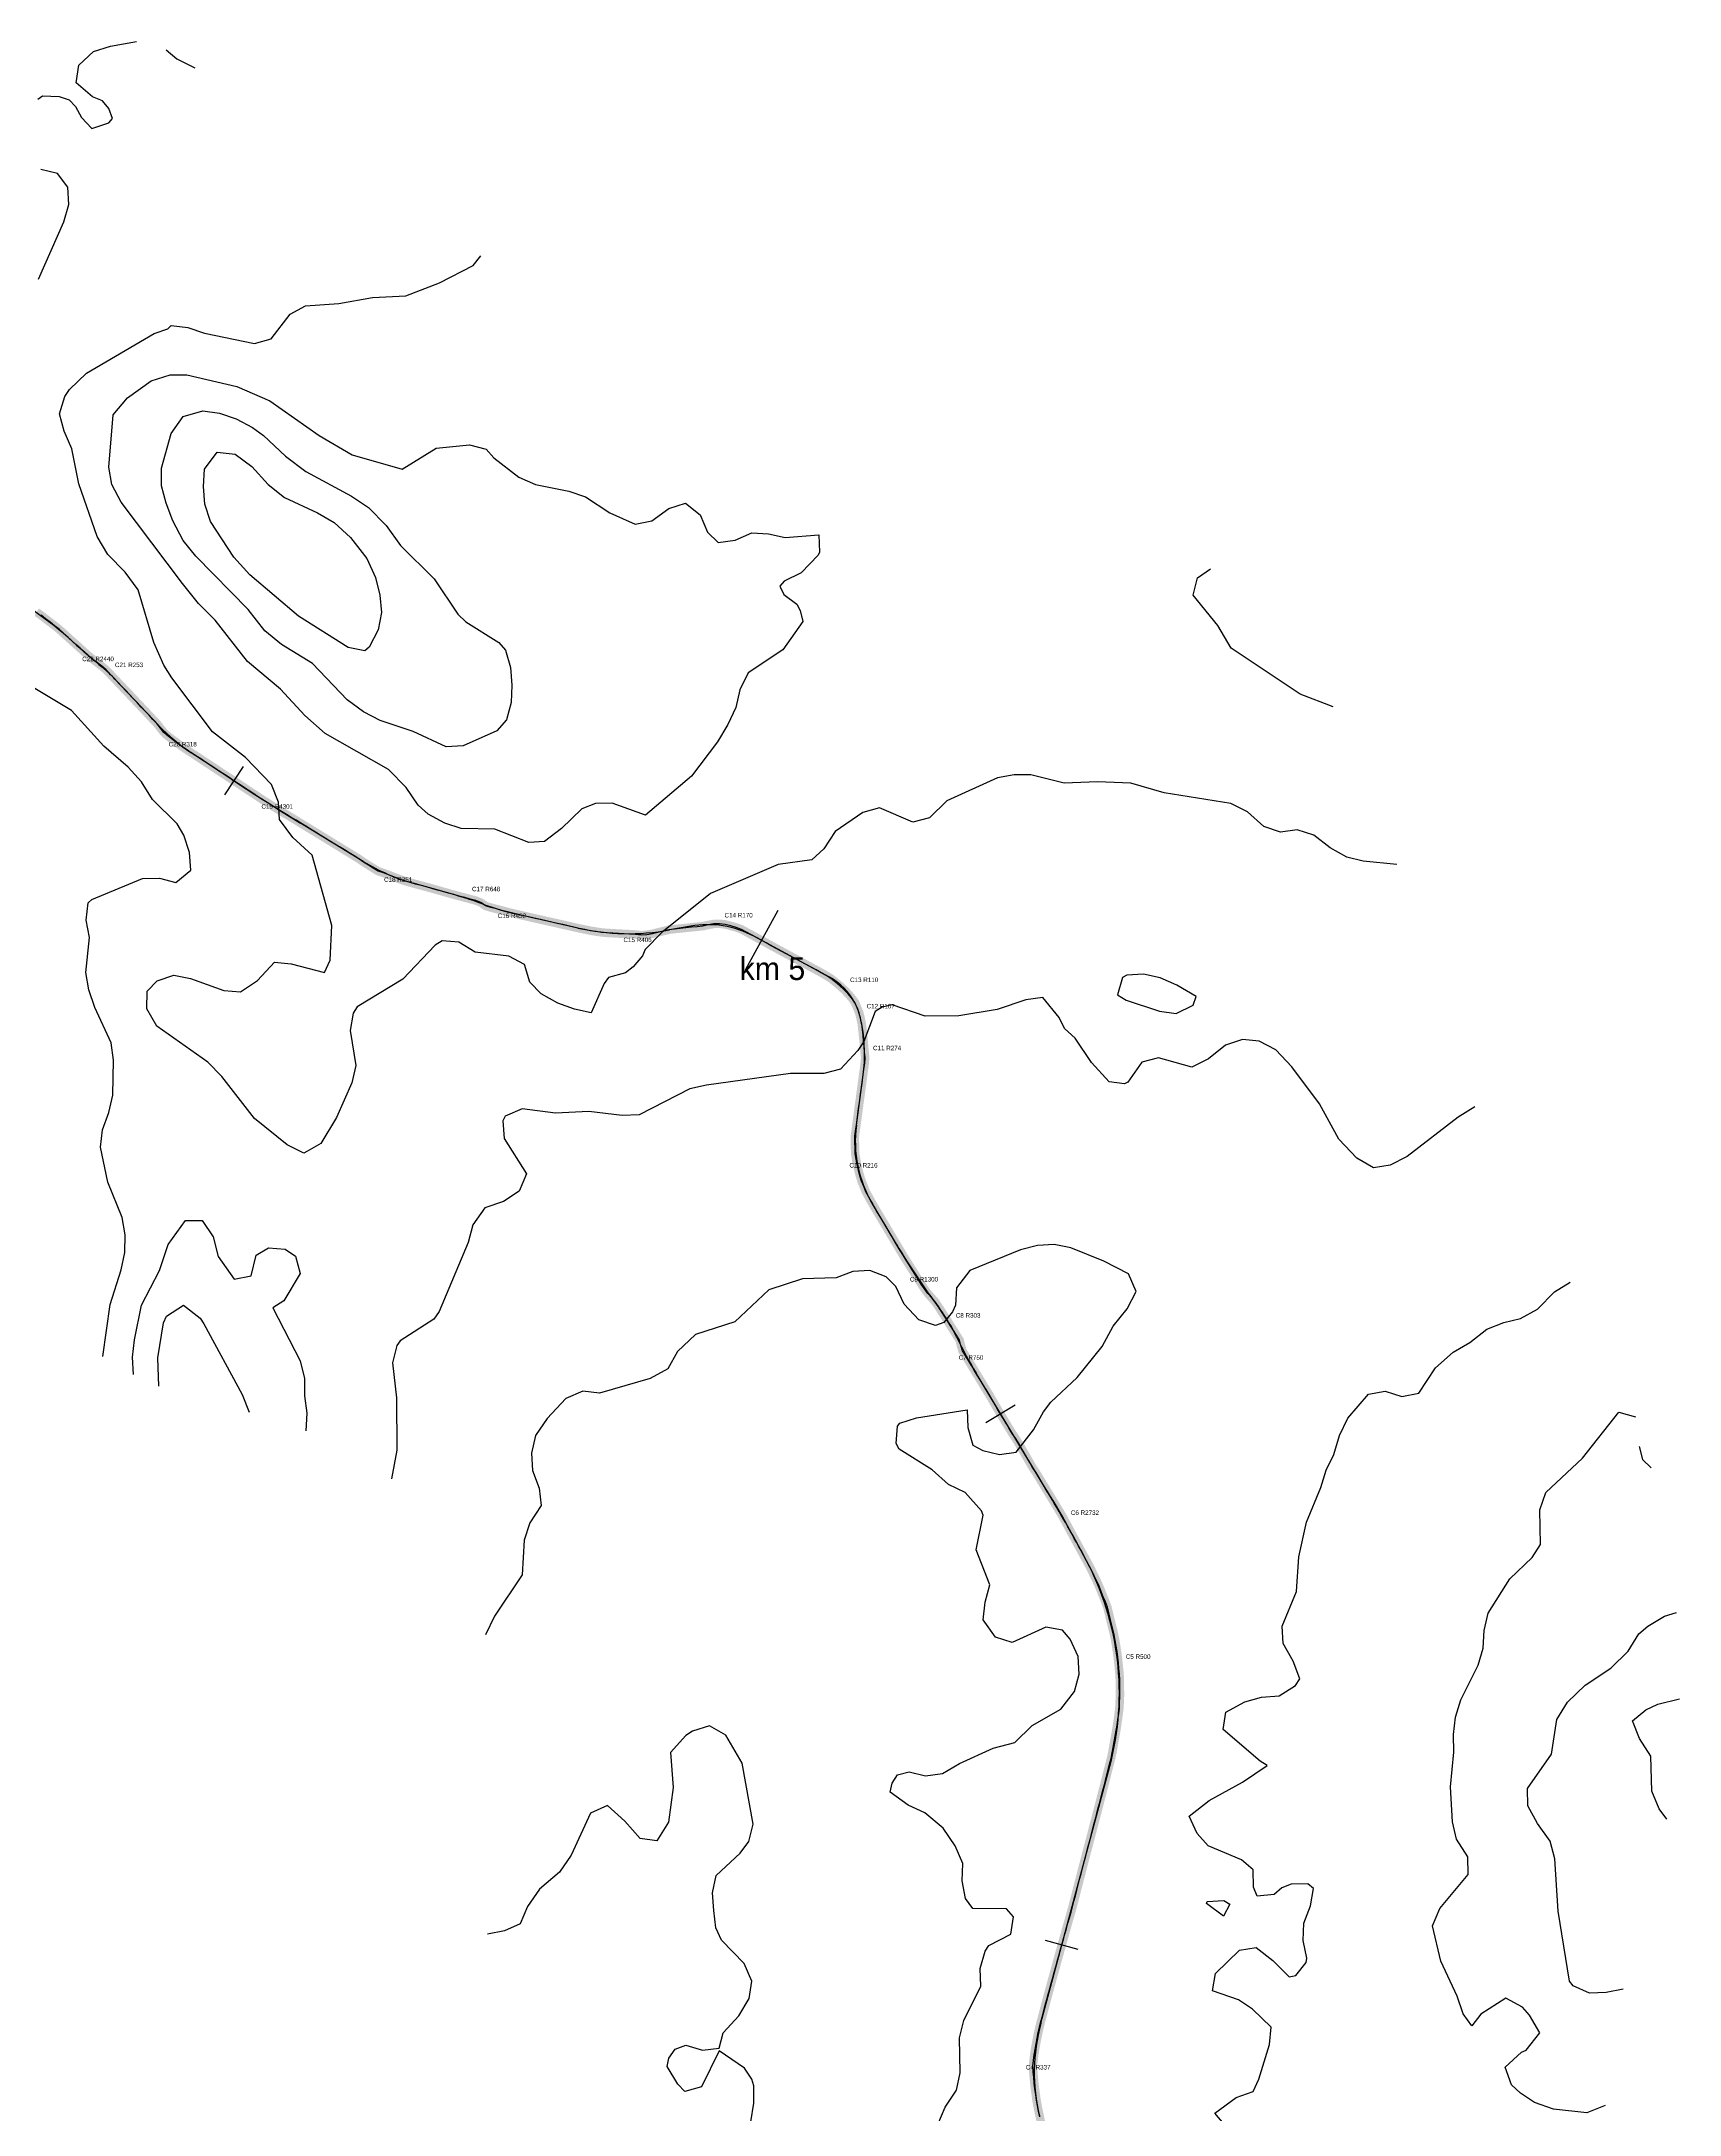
# Model space of a CAD drawing. Header units: metres. Extents: x 697254 to 930473, y 8023396 to 8227001.
# Drawn here: x 927151 to 930043, y 8027007 to 8030668 of the extents above; entities that cross this region are included whole.
import ezdxf

# ---------------------------------------------------------------- set-up
doc = ezdxf.new("R2010")
doc.units = ezdxf.units.M
for name, color, linetype in [('ALIGNMENT_FITTED', 4, 'Continuous'), ('CENTRELINE', 7, 'Continuous'), ('CHAINAGE', 7, 'Continuous'), ('CONTOUR_10M', 33, 'Continuous'), ('CONTOUR_INDEX_50M', 34, 'Continuous'), ('CURVE_LABELS', 4, 'Continuous'), ('GRADE_0-4', 3, 'Continuous')]:
    doc.layers.add(name, color=color, linetype=linetype)

msp = doc.modelspace()

# ---------------------------------------------------------------- linework, layer by layer
at = {"layer": 'ALIGNMENT_FITTED'}
for p, q in [((927260, 8029561.8), (927259.4, 8029562.2)), ((927358.6, 8029459.7), (927280.9, 8029542)), ((927487.4, 8029364.7), (927414.9, 8029412.5)), ((927719.1, 8029219.9), (927608.6, 8029287.6)), ((927880.8, 8029160.8), (927807.6, 8029181.3)), ((928098.4, 8029102.2), (927990.7, 8029126.6)), ((928297.5, 8029105.5), (928260.1, 8029098.8)), ((928542.6, 8029015.4), (928409.1, 8029087.7)), ((928600.1, 8028928.9), (928598.1, 8028939.4)), ((928590, 8028754.2), (928602, 8028843.1)), ((928660.9, 8028543.6), (928618.4, 8028615)), ((928767.6, 8028378.5), (928766.7, 8028380.5)), ((928924.1, 8028112.1), (928801.4, 8028315.9)), ((928993.9, 8027989.3), (928986, 8028003.8)), ((928915.6, 8027167.9), (929037.2, 8027621.6))]:
    msp.add_line(p, q, dxfattribs=at)
for centre, radius, start, end in [((926745.7, 8029091.7), 692.2, 48.2319, 77.3745), ((928831.8, 8031427.5), 2439.6, -131.7681, -130.1298), ((927097, 8029368.5), 252.8, 43.3569, 49.8702), ((927590.1, 8029678.2), 318.3, -136.6431, -123.3917), ((929854.4, 8032955.6), 4300.9, -123.3917, -121.4788), ((927902.6, 8029519.5), 351.2, -121.4788, -105.6772), ((927705.7, 8028537), 647.8, 69.5294, 74.3228), ((928090.3, 8029567.2), 451.8, -110.4706, -102.7322), ((928187.8, 8029498), 405.7, -102.7322, -79.7288), ((928327.9, 8028937.8), 170.4, 61.566, 100.2712), ((928490.2, 8028918.6), 110, 28.106, 61.566), ((928493.2, 8028920.2), 106.6, 10.335, 28.106), ((928330.7, 8028879.7), 273.8, -7.6938, 10.335), ((928803.9, 8028725.3), 215.8, 172.3062, -149.2507), ((929778.2, 8029208.4), 1300.2, -149.2507, -143.2636), ((928493.7, 8028249.6), 302.8, 25.6195, 36.7364), ((929444.3, 8028703), 750.4, -154.3805, -148.9477), ((926583.3, 8026702.6), 2732.4, 28.4375, 31.0523), ((928554.1, 8027751.1), 500.2, -14.9979, 28.4375), ((929241.4, 8027080.6), 337.3, 165.0021, -166.7878)]:
    msp.add_arc(centre, radius, start, end, dxfattribs=at)
at = {"layer": 'CENTRELINE'}
msp.add_polyline3d([(928913.8, 8027002.7, 1493.5), (928911.7, 8027012.5, 1492.6), (928909.8, 8027022.4, 1492.4), (928908, 8027032.2, 1492.6), (928906.7, 8027042.1, 1492.8), (928905.3, 8027052.1, 1493), (928904.1, 8027062, 1493.3), (928903.2, 8027072, 1493.6), (928902.4, 8027082, 1493.4), (928901.6, 8027091.9, 1492.5), (928902.8, 8027101.9, 1491.8), (928904, 8027111.8, 1491.3), (928905.5, 8027121.7, 1491.5), (928907.3, 8027131.6, 1491.6), (928909.1, 8027141.5, 1491.6), (928911.2, 8027151.3, 1491.2), (928913.3, 8027161, 1490.8), (928915.8, 8027170.8, 1490.6), (928918.4, 8027180.4, 1491), (928920.9, 8027190.1, 1491.4), (928923.5, 8027199.8, 1491.7), (928926.1, 8027209.5, 1491.7), (928928.7, 8027219.2, 1491.8), (928931.3, 8027228.8, 1492), (928934, 8027238.5, 1491.9), (928936.6, 8027248.1, 1491.8), (928939.3, 8027257.8, 1491.5), (928942, 8027267.5, 1491.4), (928944.6, 8027277.1, 1491.4), (928947.3, 8027286.8, 1491.4), (928950, 8027296.4, 1491.4), (928952.7, 8027306.1, 1491.6), (928955.4, 8027315.7, 1491.7), (928958.1, 8027325.4, 1491.8), (928960.8, 8027335, 1491.7), (928963.5, 8027344.6, 1491.8), (928966.3, 8027354.3, 1491.9), (928969, 8027363.9, 1491.7), (928971.7, 8027373.6, 1491.4), (928974.2, 8027383.3, 1491.1), (928976.7, 8027393, 1491.6), (928979.2, 8027402.7, 1492.2), (928981.7, 8027412.4, 1492.6), (928984.2, 8027422.1, 1492.4), (928986.7, 8027431.8, 1492.1), (928989.2, 8027441.5, 1491.7), (928991.7, 8027451.2, 1491.7), (928994.3, 8027460.9, 1492.1), (928996.8, 8027470.6, 1492.3), (928999.4, 8027480.3, 1492.6), (929001.9, 8027489.9, 1492.9), (929004.5, 8027499.6, 1493.4), (929007, 8027509.3, 1493.7), (929009.5, 8027519, 1493.6), (929012.1, 8027528.7, 1493.6), (929014.6, 8027538.4, 1493.9), (929017.1, 8027548.1, 1494.9), (929019.7, 8027557.8, 1495.7), (929022.2, 8027567.5, 1496.4), (929024.7, 8027577.2, 1495.5), (929027.2, 8027586.9, 1494.4), (929029.7, 8027596.6, 1493.1), (929032.1, 8027606.3, 1492.9), (929034.6, 8027616, 1493.1), (929037.1, 8027625.7, 1493.2), (929039.6, 8027635.4, 1493.3), (929041.7, 8027645.2, 1493.3), (929043.5, 8027655.1, 1493.4), (929045.2, 8027664.9, 1493.6), (929047, 8027674.8, 1494.1), (929048.8, 8027684.7, 1494.8), (929050.3, 8027694.6, 1495.4), (929051.7, 8027704.5, 1495.4), (929053.1, 8027714.4, 1495.4), (929054.3, 8027724.3, 1495.2), (929054.8, 8027734.3, 1494.6), (929055.3, 8027744.4, 1494), (929055.3, 8027754.4, 1493.4), (929055.2, 8027764.4, 1493), (929055.1, 8027774.4, 1492.6), (929054.6, 8027784.4, 1492.3), (929053.6, 8027794.4, 1492.2), (929052.6, 8027804.3, 1492), (929051.5, 8027814.3, 1491.9), (929050.2, 8027824.2, 1492), (929048.6, 8027834.1, 1492.1), (929047, 8027844, 1492.3), (929045, 8027853.8, 1492.2), (929042.7, 8027863.6, 1492.1), (929040.3, 8027873.3, 1492), (929037.9, 8027883, 1492.1), (929035.5, 8027892.8, 1492.1), (929033.2, 8027902.5, 1492.1), (929029.7, 8027911.9, 1491.8), (929026, 8027921.2, 1491.4), (929022.3, 8027930.5, 1491), (929018.4, 8027939.7, 1490.7), (929014.4, 8027948.9, 1490.7), (929010, 8027957.9, 1491), (929005.6, 8027966.9, 1491.1), (929001.1, 8027975.9, 1491.2), (928996.4, 8027984.7, 1491.3), (928991.6, 8027993.5, 1491.4), (928986.8, 8028002.3, 1491.4), (928982, 8028011.1, 1491.5), (928977.3, 8028019.9, 1491.8), (928972.5, 8028028.7, 1492.2), (928967.7, 8028037.5, 1492.3), (928963, 8028046.3, 1491.9), (928958.2, 8028055.2, 1491.3), (928953.4, 8028064, 1490.7), (928948.3, 8028072.6, 1490.6), (928943.1, 8028081.1, 1490.3), (928937.9, 8028089.7, 1489.9), (928932.7, 8028098.3, 1490), (928927.5, 8028106.8, 1490.8), (928922.3, 8028115.4, 1491.6), (928917.1, 8028123.9, 1492.2), (928911.9, 8028132.5, 1492.2), (928906.7, 8028141.1, 1491.7), (928901.1, 8028149.4, 1490.8), (928896.1, 8028158.1, 1490.5), (928891.1, 8028166.8, 1490.2), (928886.1, 8028175.4, 1489.8), (928881, 8028184.1, 1489.3), (928876, 8028192.8, 1488.9), (928870.8, 8028201.3, 1488.7), (928865.2, 8028209.6, 1488.5), (928860, 8028218.2, 1488.2), (928854.8, 8028226.7, 1488.3), (928849.6, 8028235.3, 1488.5), (928844.4, 8028243.9, 1488.8), (928839.3, 8028252.5, 1489.4), (928834.2, 8028261.1, 1489.9), (928829.3, 8028269.9, 1490.4), (928824.2, 8028278.5, 1490.8), (928819, 8028287, 1490.4), (928813.8, 8028295.6, 1489.6), (928808.6, 8028304.2, 1489), (928803.4, 8028312.7, 1488.7), (928798.2, 8028321.3, 1489), (928793, 8028329.8, 1489.4), (928787.8, 8028338.4, 1489.7), (928782.6, 8028347, 1489.4), (928777.3, 8028355.5, 1489), (928774.6, 8028364.9, 1488.9), (928772.3, 8028374.4, 1488.9), (928766.9, 8028382.9, 1489.2), (928761.6, 8028391.3, 1489.6), (928756.2, 8028399.8, 1490.2), (928750.9, 8028408.3, 1490.8), (928745.5, 8028416.8, 1491), (928740.2, 8028425.2, 1491.1), (928734.8, 8028433.7, 1491), (928729.1, 8028442, 1491), (928722.5, 8028449.5, 1491), (928715.9, 8028457, 1491), (928710, 8028465, 1490.9), (928704.6, 8028473.5, 1490.8), (928699.2, 8028481.9, 1490.4), (928693.8, 8028490.4, 1490.2), (928688.4, 8028498.8, 1490.1), (928683, 8028507.3, 1490.5), (928677.6, 8028515.7, 1490.8), (928672.4, 8028524.3, 1490.9), (928667.3, 8028532.9, 1491), (928662.2, 8028541.5, 1491.3), (928657, 8028550.1, 1491.5), (928651.9, 8028558.7, 1491.7), (928646.8, 8028567.3, 1491.6), (928641.7, 8028575.9, 1491.7), (928636.6, 8028584.5, 1492), (928631.4, 8028593.1, 1492.4), (928626.3, 8028601.7, 1493), (928621.2, 8028610.4, 1493.7), (928616.2, 8028619, 1494.4), (928611.4, 8028627.8, 1494.5), (928606.6, 8028636.6, 1494.1), (928602.9, 8028645.9, 1493.6), (928599.2, 8028655.2, 1493.2), (928596.2, 8028664.8, 1493.4), (928593.6, 8028674.5, 1493.5), (928591.1, 8028684.2, 1493.5), (928589.5, 8028694.1, 1493.9), (928587.9, 8028703.9, 1494.4), (928587.6, 8028714, 1495), (928587.4, 8028724, 1495.1), (928587.3, 8028734, 1495), (928588.6, 8028743.9, 1494.8), (928590, 8028753.8, 1495.1), (928591.3, 8028763.8, 1495.7), (928592.7, 8028773.7, 1496.2), (928594, 8028783.6, 1496.9), (928595.3, 8028793.6, 1497.7), (928596.7, 8028803.5, 1498.4), (928598, 8028813.4, 1498.8), (928599.4, 8028823.3, 1498.8), (928600.7, 8028833.3, 1498.7), (928602, 8028843.2, 1498.7), (928603.4, 8028853.1, 1498.6), (928604.7, 8028863.1, 1498.5), (928605.5, 8028873, 1498.6), (928604.6, 8028883, 1499.1), (928603.6, 8028892.9, 1499.7), (928602.7, 8028902.9, 1500.3), (928601.7, 8028912.9, 1500.5), (928600.7, 8028922.9, 1500.8), (928599.6, 8028932.8, 1501.2), (928597.5, 8028942.6, 1501.4), (928595.1, 8028952.3, 1501.5), (928591.3, 8028961.6, 1501.5), (928587.5, 8028970.8, 1501.1), (928581.6, 8028978.9, 1500.7), (928575, 8028986.5, 1500.4), (928568, 8028993.6, 1500), (928560.6, 8029000.4, 1500.7), (928552.9, 8029006.8, 1501.8), (928545.1, 8029013.1, 1502.7), (928536.6, 8029018.4, 1503.4), (928527.9, 8029023.4, 1503.9), (928519.1, 8029028.2, 1504.5), (928510.3, 8029032.9, 1505.2), (928501.5, 8029037.7, 1505.7), (928492.7, 8029042.5, 1505.9), (928483.9, 8029047.2, 1505.8), (928475.1, 8029052, 1505.6), (928466.2, 8029056.7, 1505.8), (928457.4, 8029061.5, 1506.2), (928448.6, 8029066.3, 1506.4), (928439.8, 8029071.1, 1506.2), (928431, 8029075.9, 1506.1), (928422.2, 8029080.7, 1506.2), (928413.5, 8029085.5, 1506.6), (928404.7, 8029090.3, 1507.2), (928395.9, 8029095.1, 1507.6), (928387.1, 8029099.9, 1508), (928377.7, 8029103.4, 1508.5), (928368.1, 8029106.1, 1509.1), (928358.4, 8029108.6, 1509.5), (928348.4, 8029109.8, 1509.6), (928338.4, 8029109.5, 1509.7), (928328.6, 8029107.7, 1509.6), (928318.9, 8029105.5, 1509.2), (928308.9, 8029104.5, 1508.7), (928298.9, 8029103.5, 1508.5), (928289, 8029102.5, 1508.8), (928279, 8029101.4, 1509), (928269, 8029100.4, 1509.2), (928259.1, 8029099.3, 1509.4), (928249.3, 8029096.9, 1509.7), (928239.6, 8029094.5, 1509.9), (928229.9, 8029092.1, 1510.1), (928220.1, 8029090.3, 1510.3), (928210.1, 8029089.5, 1510.5), (928200.2, 8029090.8, 1510.8), (928190.2, 8029091.5, 1511), (928180.2, 8029092, 1511.3), (928170.2, 8029092.5, 1511.7), (928160.2, 8029093.1, 1512.1), (928150.2, 8029093.6, 1512.4), (928140.2, 8029094.5, 1512.6), (928130.3, 8029096, 1512.8), (928120.4, 8029097.6, 1512.8), (928110.6, 8029099.6, 1512.7), (928100.8, 8029101.7, 1512.7), (928091, 8029103.9, 1512.9), (928081.3, 8029106.1, 1513.3), (928071.5, 8029108.3, 1513.5), (928061.7, 8029110.5, 1513.5), (928052, 8029112.7, 1513.4), (928042.2, 8029114.9, 1513.5), (928032.4, 8029117.1, 1513.6), (928022.6, 8029119.3, 1513.7), (928012.9, 8029121.6, 1513.7), (928003.1, 8029123.8, 1513.9), (927993.3, 8029126, 1514.2), (927983.6, 8029128.3, 1514.3), (927973.9, 8029130.8, 1514.4), (927964.2, 8029133.3, 1514.5), (927954.5, 8029135.9, 1514.5), (927944.8, 8029138.4, 1514.2), (927935.3, 8029141.2, 1513.5), (927927.2, 8029147.1, 1513.2), (927917.9, 8029150.8, 1513.1), (927908.2, 8029153.4, 1512.7), (927898.6, 8029156, 1512.2), (927888.9, 8029158.6, 1511.7), (927879.2, 8029161.2, 1511.8), (927869.6, 8029163.9, 1512), (927859.9, 8029166.6, 1512.3), (927850.3, 8029169.4, 1513.7), (927840.6, 8029172.1, 1515.1), (927831, 8029174.8, 1516.3), (927821.3, 8029177.4, 1515.3), (927811.6, 8029180, 1514), (927802, 8029182.6, 1512.7), (927792.4, 8029185.4, 1512.8), (927782.9, 8029188.8, 1513.1), (927773.6, 8029192.4, 1513.4), (927764.2, 8029196, 1513.3), (927754.9, 8029199.5, 1513.3), (927745.4, 8029202.7, 1513.2), (927736.9, 8029208, 1512.7), (927728.4, 8029213.3, 1512.2), (927720, 8029218.7, 1511.5), (927711.7, 8029224.4, 1511), (927703.2, 8029229.6, 1511.4), (927694.7, 8029234.9, 1512.2), (927686.1, 8029240.1, 1512.8), (927677.6, 8029245.4, 1512.4), (927669, 8029250.6, 1511.7), (927660.5, 8029255.9, 1510.8), (927652, 8029261.1, 1510.2), (927643.4, 8029266.4, 1510.6), (927634.9, 8029271.6, 1510.6), (927626.3, 8029276.8, 1510.3), (927617.8, 8029282, 1510.7), (927609.2, 8029287.2, 1511.3), (927600.7, 8029292.5, 1512.2), (927592.1, 8029297.7, 1512.2), (927583.6, 8029302.9, 1511.8), (927575, 8029308.1, 1511.2), (927566.5, 8029313.3, 1510.4), (927557.9, 8029318.5, 1509.1), (927549.4, 8029323.9, 1508.1), (927541, 8029329.3, 1507.7), (927532.7, 8029334.8, 1507.4), (927524.3, 8029340.3, 1507.3), (927515.9, 8029345.8, 1507.4), (927507.6, 8029351.4, 1507.4), (927499.2, 8029356.9, 1507.5), (927490.8, 8029362.4, 1507.3), (927482.5, 8029367.9, 1507), (927474.1, 8029373.4, 1506.9), (927465.7, 8029378.9, 1507.1), (927457.4, 8029384.4, 1507.6), (927449, 8029390, 1508), (927440.6, 8029395.5, 1507.3), (927432.3, 8029401, 1506.7), (927423.9, 8029406.5, 1506.2), (927415.6, 8029412, 1505.9), (927407.2, 8029417.6, 1505.6), (927398.8, 8029423.1, 1505.3), (927390.8, 8029429, 1505.3), (927382.7, 8029435, 1505.3), (927374.7, 8029441, 1505.1), (927367.3, 8029447.6, 1504.9), (927361.1, 8029455.5, 1504.9), (927354.9, 8029463.4, 1504.9), (927348.1, 8029470.7, 1504.8), (927341.3, 8029478, 1504.6), (927334.4, 8029485.3, 1504.4), (927327.5, 8029492.6, 1504.2), (927320.7, 8029499.9, 1504.1), (927313.8, 8029507.2, 1504), (927306.9, 8029514.5, 1503.9), (927300, 8029521.7, 1504.1), (927293.1, 8029529, 1504.1), (927286.2, 8029536.3, 1503.8), (927279.3, 8029543.5, 1503.4), (927272.4, 8029550.8, 1503.1), (927265.5, 8029558.1, 1503.1), (927257.9, 8029564.6, 1503), (927250, 8029570.7, 1502.9), (927242.1, 8029576.8, 1503), (927234.3, 8029583.1, 1503.1), (927226.8, 8029589.8, 1503), (927219.4, 8029596.6, 1502.8), (927212, 8029603.3, 1502.6), (927204.5, 8029610, 1502.5), (927197.1, 8029616.7, 1502.3), (927189.6, 8029623.4, 1502.1), (927182.2, 8029630.1, 1502.2), (927174.4, 8029636.3, 1502.1), (927166.4, 8029642.4, 1502), (927158.4, 8029648.5, 1502.1), (927150.5, 8029654.6, 1502.1)], dxfattribs=at)
at = {"layer": 'CHAINAGE'}
for p, q in [((927507.3, 8029387.4), (927474.3, 8029337.3)), ((928451.1, 8029133.3), (928393.4, 8029028.1)), ((928870.1, 8028259.4), (928818.8, 8028228.4)), ((928981.5, 8027297.9), (928923.8, 8027314.2))]:
    msp.add_line(p, q, dxfattribs=at)
at = {"layer": 'CONTOUR_10M'}
for points, elevation in [([(929544, 8029214.6), (929485, 8029220.1), (929455.7, 8029227.7), (929426.5, 8029243.7), (929397.5, 8029266.3), (929368.2, 8029275.7), (929338.6, 8029271.3), (929309.3, 8029281.3), (929280.3, 8029307.3), (929251.1, 8029322.3), (929133.5, 8029341.1), (929074.8, 8029358), (929015.8, 8029360.7), (928956.7, 8029358.1), (928898, 8029373), (928868.5, 8029373.1), (928838.9, 8029367.6), (928749.4, 8029327.2), (928719.3, 8029296.8), (928689.6, 8029289.2), (928631.1, 8029314.7), (928601.4, 8029306.5), (928552.8, 8029272.6), (928532.4, 8029242.2), (928511.1, 8029222.9), (928451.9, 8029214.6), (928332.7, 8029163.5), (928246.3, 8029094.3), (928217.2, 8029064.1), (928212.2, 8029052.9), (928196.1, 8029033.8), (928182.1, 8029023.4), (928152.4, 8029014.8), (928144.8, 8029004.1), (928121.5, 8028952.3), (928092.2, 8028958.7), (928062.9, 8028969.6), (928033.7, 8028985.8), (928013.5, 8029006.9), (928004.1, 8029037.9), (927976.1, 8029052.5), (927917.2, 8029059.9), (927888.1, 8029077.1), (927858.6, 8029079.9), (927846.4, 8029072.1), (927789.4, 8029011.7), (927708.5, 8028963), (927701.8, 8028952), (927696.5, 8028921.3), (927706, 8028859.5), (927699.2, 8028828.8), (927672.1, 8028767.8), (927644.3, 8028721.7), (927619.8, 8028707.3), (927614.4, 8028704.9), (927585.2, 8028719.2), (927527.2, 8028765.9), (927469.8, 8028840.1), (927444.7, 8028865.1), (927354.9, 8028928.7), (927337.5, 8028959.8), (927337.6, 8028990.7), (927355.4, 8029009.1), (927385.1, 8029019.1), (927414.5, 8029013.2), (927473.1, 8028992.1), (927502.5, 8028989.4), (927532.5, 8029009.7), (927562.7, 8029041.8), (927592.1, 8029039.2), (927650.8, 8029023.5), (927661, 8029045.3), (927663.6, 8029106.9), (927629.2, 8029230.8), (927595, 8029262.4), (927571.6, 8029293.7), (927569.5, 8029324.6), (927557.5, 8029355.6), (927511.4, 8029403.2), (927453.4, 8029449), (927381.1, 8029544.3), (927367.4, 8029566.5), (927349.4, 8029606.6), (927321.7, 8029699.6), (927298.9, 8029730.9), (927268.5, 8029762.3), (927249.4, 8029793.6), (927217.1, 8029886.7), (927204.8, 8029948.6), (927191.1, 8029979.7), (927182.9, 8030010.6), (927192.4, 8030041.3), (927200.7, 8030053.4), (927230.9, 8030082.3), (927350.4, 8030152.1), (927374.4, 8030160.6), (927380.3, 8030166.6), (927409.7, 8030163.2), (927439, 8030152.8), (927527.2, 8030134.7), (927556.9, 8030143.2), (927590.3, 8030186.7), (927617.1, 8030201.1), (927676.3, 8030205.6), (927735.5, 8030215.7), (927794.6, 8030218.8), (927854.1, 8030241.7), (927913.5, 8030272.2), (927926.7, 8030289.6)], 1510), ([(927345, 8030068.8), (927378.4, 8030079.5), (927407.9, 8030079.5), (927496, 8030058.5), (927554.5, 8030033.4), (927641.7, 8029972), (927700, 8029937.9), (927788, 8029912.6), (927847.9, 8029950.1), (927907, 8029955.5), (927936.4, 8029948.1), (927949.6, 8029932.5), (927994.3, 8029898.9), (928023.6, 8029885.9), (928082.4, 8029873.7), (928111.7, 8029863.8), (928154.8, 8029835.7), (928199.2, 8029815.4), (928228.8, 8029821.4), (928258.8, 8029843.4), (928288.5, 8029852.5), (928314.4, 8029832.3), (928327.2, 8029801.2), (928346.1, 8029783.2), (928375.7, 8029787.2), (928405.5, 8029800.2), (928434.9, 8029798.4), (928464.3, 8029792.3), (928523.5, 8029797), (928525.1, 8029766.1), (928522.7, 8029761.1), (928492.5, 8029729.7), (928462.6, 8029714.7), (928454.7, 8029706), (928462.1, 8029691.4), (928484.6, 8029674.5), (928491, 8029663.2), (928495.5, 8029643.5), (928460, 8029593.8), (928399.1, 8029553.1), (928384.3, 8029522.7), (928376.9, 8029492), (928363.1, 8029461.5), (928344.6, 8029431.1), (928298.7, 8029370.5), (928217.6, 8029301.8), (928159, 8029323), (928129.5, 8029322.5), (928105.1, 8029313), (928069.5, 8029278), (928039.5, 8029255.2), (928011.5, 8029253.4), (927951.4, 8029277), (927892.4, 8029278), (927863.1, 8029287.3), (927833.9, 8029303.1), (927816.3, 8029319.2), (927795, 8029350.5), (927764.1, 8029382), (927651.8, 8029446), (927615.9, 8029477.6), (927573, 8029524), (927515.1, 8029572.8), (927457.6, 8029645.9), (927428.7, 8029675.3), (927400, 8029710.8), (927291.7, 8029854.3), (927275.5, 8029885.4), (927270.3, 8029916.3), (927278, 8030008.6), (927303.3, 8030038.9), (927345, 8030068.8)], 1520), ([(927401.1, 8030006), (927436, 8030015.6), (927465.5, 8030011.6), (927494.8, 8030001.9), (927524, 8029986.4), (927543.1, 8029972.1), (927581.9, 8029935.9), (927618.2, 8029908.9), (927698.4, 8029864.8), (927728.7, 8029844.9), (927759.6, 8029813.4), (927785.1, 8029778.1), (927844.7, 8029719.1), (927886.3, 8029656.6), (927900.3, 8029642.8), (927958.5, 8029606.8), (927970.2, 8029593.2), (927979.2, 8029562.2), (927981.9, 8029531.3), (927980.5, 8029500.6), (927972, 8029469.9), (927955.2, 8029450.8), (927895.6, 8029424.2), (927866, 8029422.5), (927807.6, 8029449.2), (927749, 8029469.1), (927719.8, 8029483.9), (927690.7, 8029505.3), (927629.5, 8029569.7), (927574.8, 8029603.1), (927545.8, 8029627.3), (927516.2, 8029664.6), (927423.6, 8029759), (927401.6, 8029786.6), (927383.1, 8029821.5), (927371.1, 8029852.6), (927362.9, 8029883.5), (927363.3, 8029914.3), (927380.3, 8029975.6), (927401.1, 8030006)], 1530), ([(927461.5, 8029943), (927493.4, 8029939.5), (927522.5, 8029917.3), (927551.3, 8029885.5), (927580.3, 8029862.7), (927638.8, 8029835.7), (927667.9, 8029818.8), (927696.9, 8029792.2), (927725.6, 8029755.1), (927740.9, 8029721.4), (927748.9, 8029690.4), (927751.5, 8029659.5), (927745.5, 8029628.8), (927729.5, 8029598.4), (927722.1, 8029592.1), (927692.7, 8029597.6), (927605.3, 8029653.3), (927519, 8029726.1), (927490.8, 8029757.6), (927449.7, 8029820.1), (927439.8, 8029851.1), (927437, 8029882), (927439.1, 8029912.7), (927461.5, 8029943)], 1540), ([(929431.9, 8029492.8), (929373.3, 8029515.1), (929251.5, 8029596.4), (929228.4, 8029636.4), (929184.5, 8029690.2), (929192.5, 8029720.9), (929215, 8029736.6)], 1520), ([(927313.4, 8028313.4), (927312.1, 8028344.2), (927315.2, 8028375), (927327.6, 8028436.3), (927359.3, 8028497.3), (927374.8, 8028543.1), (927405.3, 8028585.7), (927434.8, 8028585.5), (927454.6, 8028556.8), (927462.9, 8028521.9), (927491.6, 8028482.2), (927521.2, 8028488), (927530.3, 8028524.4), (927551.8, 8028537.3), (927581.3, 8028535.2), (927599.9, 8028522.9), (927607.9, 8028491.9), (927579.3, 8028443.8), (927559.7, 8028431.3), (927608.2, 8028337.9), (927615.7, 8028306.9), (927615.6, 8028276.1), (927619.7, 8028245.2), (927618, 8028214.4)], 1510), ([(928733.6, 8026988.8), (928746.6, 8027019.3), (928766.6, 8027049.7), (928773, 8027080.4), (928771.8, 8027142), (928780, 8027172.7), (928809.6, 8027233.6), (928808.7, 8027264.5), (928817.6, 8027295.1), (928823.8, 8027305.4), (928862.7, 8027324.9), (928867.6, 8027355.6), (928854.8, 8027370), (928795.7, 8027370.5), (928782.6, 8027388.3), (928776.8, 8027419.2), (928777.7, 8027450), (928764.3, 8027481.1), (928743.2, 8027512.4), (928710.8, 8027539.3), (928681.6, 8027553.1), (928649.6, 8027576), (928652.9, 8027591.8), (928662.4, 8027606.5), (928682.9, 8027612.1), (928712.3, 8027605.1), (928741.9, 8027609.1), (928771.8, 8027626.6), (928831.4, 8027653.6), (928869.6, 8027663.7), (928900.1, 8027693.8), (928950.9, 8027722.3), (928974.9, 8027753.8), (928983.1, 8027784.5), (928981.5, 8027815.3), (928967.3, 8027846.4), (928953.9, 8027862.3), (928924.5, 8027867.4), (928864.9, 8027840.3), (928835.6, 8027850), (928813.8, 8027880.5), (928817.5, 8027911.3), (928825.5, 8027941.9), (928801.7, 8028004), (928814, 8028065.4), (928810.9, 8028073), (928782.1, 8028105.2), (928752.9, 8028119.6), (928723.9, 8028145.4), (928665.7, 8028181.9), (928660.1, 8028191.9), (928662.5, 8028222.7), (928666.7, 8028227.9), (928696.4, 8028237.2), (928785.3, 8028251.5), (928786.6, 8028220), (928795.6, 8028189), (928813.2, 8028179.2), (928842.6, 8028172.6), (928872.2, 8028176.4), (928902.5, 8028215.7), (928920.1, 8028247.9), (928933.1, 8028264.9), (928980, 8028308.3), (929023.8, 8028363.4), (929043.4, 8028399.3), (929067.8, 8028429.6), (929083.9, 8028460.1), (929070.4, 8028491.2), (929027, 8028513.8), (928968.5, 8028537.5), (928939.1, 8028543.1), (928909.6, 8028541.6), (928879.9, 8028533.7), (928790.5, 8028497.2), (928767, 8028466.9), (928765.2, 8028436.1), (928759.5, 8028424.5), (928744.4, 8028405.8), (928729.4, 8028400.1), (928700.1, 8028410.1), (928674.3, 8028438.1), (928659.9, 8028469.2), (928642.7, 8028486), (928613.5, 8028497.5), (928583.9, 8028495.8), (928554.2, 8028484.2), (928495.1, 8028482.4), (928435.6, 8028463), (928375.4, 8028406.8), (928305.8, 8028384.4), (928274.4, 8028354.3), (928257, 8028323.9), (928225.7, 8028306.9), (928136.6, 8028280.9), (928107.1, 8028284), (928077.3, 8028271.2), (928043.9, 8028236), (928023.5, 8028205.7), (928016.1, 8028175), (928018.3, 8028144.2), (928030, 8028113.1), (928033.2, 8028082.2), (928013.6, 8028051.6), (928003.7, 8028021.3), (928000.1, 8027959.7), (927951, 8027886.6), (927935, 8027853.9)], 1490), ([(927358.3, 8028293.2), (927356.4, 8028343.3), (927366.7, 8028404.7), (927372.1, 8028416.7), (927402.1, 8028435.9), (927431.1, 8028413.4), (927437.7, 8028403.1), (927505.4, 8028278.5), (927517.9, 8028247.4)], 1520), ([(929912.2, 8027022.3), (929879.9, 8027009.6), (929821, 8027015.8), (929787, 8027027.6), (929762.6, 8027044.1), (929746.7, 8027059.3), (929735.4, 8027090.4), (929764.2, 8027116.7), (929772.5, 8027120.4), (929796.8, 8027150.7), (929778.3, 8027181.9), (929765.9, 8027196.5), (929736.7, 8027212), (929692.3, 8027183.7), (929676.6, 8027163), (929661.5, 8027184.4), (929650.9, 8027215.4), (929621.8, 8027277.7), (929607.2, 8027339.6), (929619.9, 8027370.2), (929670.3, 8027430.7), (929669.7, 8027461.5), (929649.8, 8027492.7), (929642.2, 8027523.7), (929639, 8027585.4), (929644.9, 8027646.9), (929644.1, 8027677.7), (929647.9, 8027708.5), (929657.3, 8027739.1), (929687.6, 8027800), (929696.8, 8027830.6), (929698.5, 8027861.4), (929705.3, 8027892.1), (929743.5, 8027952.9), (929783.1, 8027990.7), (929798.1, 8028013.3), (929796.4, 8028074.9), (929807, 8028105.5), (929872.1, 8028165.7), (929936.2, 8028247), (929965.6, 8028239.2)], 1510), ([(929972.1, 8028186.3), (929977.9, 8028163.4), (929993.1, 8028148.8)], 1510), ([(929943.7, 8027228.2), (929914, 8027222), (929884.5, 8027220.7), (929855.3, 8027233.8), (929849.3, 8027242), (929829.2, 8027365.6), (929823.3, 8027458.2), (929815, 8027489.2), (929792.6, 8027520.5), (929775.4, 8027551.6), (929775.1, 8027582.5), (929817.5, 8027643.2), (929826.5, 8027704.6), (929845.7, 8027735), (929876.6, 8027765.1), (929921.8, 8027794.9), (929952.7, 8027825.1), (929971.7, 8027855.5), (929987.1, 8027869.2), (930017, 8027887), (930038.2, 8027893.6)], 1520), ([(930021.2, 8027528), (930007.1, 8027546.6), (929994.7, 8027577.7), (929992.5, 8027639.4), (929972.4, 8027670.6), (929960.3, 8027701.7), (929983.9, 8027721.6), (930004.8, 8027731.5), (930043.3, 8027740.6)], 1530), ([(928403.9, 8026993.9), (928409.2, 8027026.6), (928409.2, 8027057.4), (928405.6, 8027068.9), (928392.5, 8027088.6), (928347.6, 8027119.1), (928316.7, 8027055.8), (928287, 8027047), (928274.7, 8027060.3), (928255.9, 8027091.6), (928258.8, 8027106), (928270.3, 8027122.1), (928288.8, 8027128.9), (928318.1, 8027120.4), (928347.7, 8027123.6), (928354.5, 8027151), (928382.7, 8027181.2), (928400.8, 8027211.7), (928405.3, 8027242.4), (928391.9, 8027273.5), (928351.8, 8027314.7), (928341.8, 8027336.2), (928338.3, 8027367.1), (928336.2, 8027397.9), (928342.7, 8027428.6), (928384.7, 8027468.3), (928399.9, 8027489), (928407.6, 8027519.6), (928388.1, 8027627.4), (928359.6, 8027676.8), (928330.5, 8027693), (928300.8, 8027683.5), (928289.1, 8027676.2), (928262, 8027646), (928266.3, 8027584.3), (928258.3, 8027522.8), (928237.6, 8027489.8), (928208.1, 8027494.3), (928181.4, 8027524.5), (928150.4, 8027552.2), (928120.6, 8027538.7), (928086.3, 8027464.9), (928066.1, 8027434.5), (928030.3, 8027404.5), (928009.4, 8027374.2), (927996.1, 8027343.6), (927968.5, 8027331.2), (927938.9, 8027324.9)], 1480)]:
    msp.add_lwpolyline(points, dxfattribs=dict(at, elevation=elevation))
at = {"layer": 'CONTOUR_INDEX_50M', "elevation": 1500}
for points in [[(927144.9, 8030566), (927152.8, 8030571.9), (927182.3, 8030571.2), (927200, 8030564.8), (927211.5, 8030553.5), (927221.8, 8030533.6), (927240.1, 8030514.3), (927269.9, 8030524.4), (927276.6, 8030532.4), (927270.4, 8030549.9), (927259.2, 8030563.6), (927241.3, 8030570.1), (927212.4, 8030595.4), (927217, 8030626.1), (927243.1, 8030650.2), (927272.8, 8030660.1), (927319.1, 8030668.2)], [(927371.2, 8030653.6), (927390.4, 8030637.5), (927421.8, 8030621.7)], [(927145.9, 8030248.2), (927190.7, 8030349.4), (927199.4, 8030380), (927197.7, 8030410.8), (927179.4, 8030434.9), (927150, 8030441.8)], [(927259.8, 8028345.4), (927272.2, 8028437.5), (927291.7, 8028498.7), (927298.3, 8028529.4), (927299.1, 8028560.2), (927293.5, 8028591.1), (927268.1, 8028653.3), (927255.3, 8028715.2), (927258.8, 8028745.9), (927270.1, 8028776.5), (927277.1, 8028807.1), (927278.1, 8028868.7), (927274.4, 8028899.6), (927245.5, 8028961.8), (927234.9, 8028992.9), (927229.7, 8029023.8), (927236, 8029085.3), (927229.9, 8029116.2), (927233.6, 8029146.9), (927240.4, 8029152.7), (927329.7, 8029190), (927359.3, 8029190.2), (927388.6, 8029182.6), (927414.8, 8029204.7), (927412.6, 8029235.5), (927402.8, 8029266.5), (927390.8, 8029286.2), (927347.3, 8029329.3), (927327.7, 8029360.6), (927304.4, 8029386.4), (927261.6, 8029423.6), (927204, 8029486.5), (927130.5, 8029530.6)], [(929067.5, 8029019), (929059.6, 8029015.1), (929050.8, 8028984.5), (929066.5, 8028975), (929125.1, 8028955.7), (929154.6, 8028951.5), (929184.4, 8028965.9), (929189.9, 8028981.5), (929155.6, 8029001.5), (929126.4, 8029014.2), (929097, 8029020.7), (929067.5, 8029019)], [(929682.1, 8028786.2), (929652.4, 8028768.3), (929562.3, 8028699), (929532.5, 8028683.2), (929502.8, 8028678.6), (929473.7, 8028695.5), (929441.7, 8028729.6), (929407.8, 8028792), (929359.1, 8028857.1), (929330.3, 8028887), (929301.1, 8028902.4), (929271.6, 8028905.2), (929241.9, 8028895.4), (929211.8, 8028871), (929182, 8028856.3), (929123.3, 8028873.2), (929093.7, 8028865.4), (929069.1, 8028830.1), (929063.3, 8028826.9), (929036.4, 8028830.8), (929005.1, 8028864.8), (928976.5, 8028907.7), (928957.2, 8028924.9), (928947.8, 8028944.3), (928919, 8028979.4), (928889.4, 8028975.4), (928838.6, 8028958.3), (928770.8, 8028947.4), (928711.7, 8028946.7), (928653.1, 8028966.7), (928635.6, 8028962.7), (928623.3, 8028954.7), (928603.1, 8028901.8), (928592.3, 8028885.8), (928562.1, 8028853.1), (928532.4, 8028845.2), (928473.4, 8028845.3), (928325.4, 8028825), (928295.7, 8028818.5), (928206.2, 8028772.6), (928176.7, 8028771.4), (928117.8, 8028778.1), (928058.7, 8028775.3), (927999.8, 8028782.7), (927970, 8028769.9), (927966, 8028761.5), (927968.3, 8028730.6), (928007.5, 8028668.1), (927994.8, 8028637.6), (927966.8, 8028619.3), (927933.9, 8028608.1), (927912.9, 8028577.8), (927904.7, 8028547.1), (927853.4, 8028425), (927844.2, 8028411.6), (927784.4, 8028372.9), (927778.7, 8028365), (927771, 8028334.4), (927778.3, 8028272.6), (927778.9, 8028180.1), (927769, 8028129.3)], [(929249.2, 8026977.7), (929222.9, 8027009), (929260.7, 8027036.7), (929290.5, 8027047.2), (929300.7, 8027069), (929319.5, 8027130.2), (929322.2, 8027160.9), (929289.6, 8027192.5), (929264.5, 8027209), (929219, 8027224.8), (929223.8, 8027255.5), (929266.4, 8027296.8), (929296, 8027301.9), (929325, 8027278.9), (929353.9, 8027250), (929365.7, 8027252.4), (929383.9, 8027275), (929385.1, 8027282.8), (929379, 8027313.8), (929380.1, 8027344.5), (929391.5, 8027375.1), (929396.9, 8027405.8), (929386.9, 8027414), (929357.4, 8027413.2), (929341.4, 8027407), (929327.5, 8027395.1), (929297.9, 8027392.2), (929291.3, 8027408.1), (929290.7, 8027438.9), (929269.8, 8027456.5), (929211.3, 8027481.2), (929191.5, 8027502.7), (929177.6, 8027533.8), (929213, 8027561), (929271.6, 8027593.4), (929315.5, 8027623.2), (929303.1, 8027630.6), (929237.4, 8027686.5), (929242.5, 8027717.2), (929275.8, 8027735.6), (929305.5, 8027743.5), (929336.6, 8027746), (929365, 8027764.5), (929373.1, 8027776), (929361.3, 8027807.1), (929343.6, 8027838.3), (929341.9, 8027869.1), (929367.3, 8027930.2), (929371.3, 8027991.7), (929384.7, 8028053), (929410, 8028114.1), (929419.4, 8028144.7), (929432.9, 8028172.5), (929443, 8028205.8), (929457.6, 8028236.3), (929494.2, 8028279), (929523.8, 8028284.3), (929553.1, 8028275.1), (929582.8, 8028280.6), (929612.4, 8028325.4), (929643.4, 8028353.2), (929673.3, 8028370.3), (929703.3, 8028393.5), (929733.1, 8028405.7), (929762.7, 8028412.5), (929792.6, 8028429), (929822.8, 8028459.9), (929850.1, 8028477)], [(929208.1, 8027379.1), (929209.2, 8027382.8), (929238.7, 8027384.8), (929249.2, 8027378.2), (929238.1, 8027357), (929208.1, 8027379.1)]]:
    msp.add_lwpolyline(points, dxfattribs=at)
at = {"layer": 'GRADE_0-4', "const_width": 15}
msp.add_lwpolyline([(928916, 8026992.9), (928913.8, 8027002.7), (928911.7, 8027012.5), (928909.8, 8027022.4), (928908, 8027032.2), (928906.7, 8027042.1), (928905.3, 8027052.1), (928904.1, 8027062), (928903.2, 8027072), (928902.4, 8027082), (928901.6, 8027091.9), (928902.8, 8027101.9), (928904, 8027111.8), (928905.5, 8027121.7), (928907.3, 8027131.6), (928909.1, 8027141.5), (928911.2, 8027151.3), (928913.3, 8027161), (928915.8, 8027170.8), (928918.4, 8027180.4), (928920.9, 8027190.1), (928923.5, 8027199.8), (928926.1, 8027209.5), (928928.7, 8027219.2), (928931.3, 8027228.8), (928934, 8027238.5), (928936.6, 8027248.1), (928939.3, 8027257.8), (928942, 8027267.5), (928944.6, 8027277.1), (928947.3, 8027286.8), (928950, 8027296.4), (928952.7, 8027306.1), (928955.4, 8027315.7), (928958.1, 8027325.4), (928960.8, 8027335), (928963.5, 8027344.6), (928966.3, 8027354.3), (928969, 8027363.9), (928971.7, 8027373.6), (928974.2, 8027383.3), (928976.7, 8027393), (928979.2, 8027402.7), (928981.7, 8027412.4), (928984.2, 8027422.1), (928986.7, 8027431.8), (928989.2, 8027441.5), (928991.7, 8027451.2), (928994.3, 8027460.9), (928996.8, 8027470.6), (928999.4, 8027480.3), (929001.9, 8027489.9), (929004.5, 8027499.6), (929007, 8027509.3), (929009.5, 8027519), (929012.1, 8027528.7), (929014.6, 8027538.4), (929017.1, 8027548.1), (929019.7, 8027557.8), (929022.2, 8027567.5), (929024.7, 8027577.2), (929027.2, 8027586.9), (929029.7, 8027596.6), (929032.1, 8027606.3), (929034.6, 8027616), (929037.1, 8027625.7), (929039.6, 8027635.4), (929041.7, 8027645.2), (929043.5, 8027655.1), (929045.2, 8027664.9), (929047, 8027674.8), (929048.8, 8027684.7), (929050.3, 8027694.6), (929051.7, 8027704.5), (929053.1, 8027714.4), (929054.3, 8027724.3), (929054.8, 8027734.3), (929055.3, 8027744.4), (929055.3, 8027754.4), (929055.2, 8027764.4), (929055.1, 8027774.4), (929054.6, 8027784.4), (929053.6, 8027794.4), (929052.6, 8027804.3), (929051.5, 8027814.3), (929050.2, 8027824.2), (929048.6, 8027834.1), (929047, 8027844), (929045, 8027853.8), (929042.7, 8027863.6), (929040.3, 8027873.3), (929037.9, 8027883), (929035.5, 8027892.8), (929033.2, 8027902.5), (929029.7, 8027911.9), (929026, 8027921.2), (929022.3, 8027930.5), (929018.4, 8027939.7), (929014.4, 8027948.9), (929010, 8027957.9), (929005.6, 8027966.9), (929001.1, 8027975.9), (928996.4, 8027984.7), (928991.6, 8027993.5), (928986.8, 8028002.3), (928982, 8028011.1), (928977.3, 8028019.9), (928972.5, 8028028.7), (928967.7, 8028037.5), (928963, 8028046.3), (928958.2, 8028055.2), (928953.4, 8028064), (928948.3, 8028072.6), (928943.1, 8028081.1), (928937.9, 8028089.7), (928932.7, 8028098.3), (928927.5, 8028106.8), (928922.3, 8028115.4), (928917.1, 8028123.9), (928911.9, 8028132.5), (928906.7, 8028141.1), (928901.1, 8028149.4), (928896.1, 8028158.1), (928891.1, 8028166.8), (928886.1, 8028175.4), (928881, 8028184.1), (928876, 8028192.8), (928870.8, 8028201.3), (928865.2, 8028209.6), (928860, 8028218.2), (928854.8, 8028226.7), (928849.6, 8028235.3), (928844.4, 8028243.9), (928839.3, 8028252.5), (928834.2, 8028261.1), (928829.3, 8028269.9), (928824.2, 8028278.5), (928819, 8028287), (928813.8, 8028295.6), (928808.6, 8028304.2), (928803.4, 8028312.7), (928798.2, 8028321.3), (928793, 8028329.8), (928787.8, 8028338.4), (928782.6, 8028347), (928777.3, 8028355.5), (928774.6, 8028364.9), (928772.3, 8028374.4), (928766.9, 8028382.9), (928761.6, 8028391.3), (928756.2, 8028399.8), (928750.9, 8028408.3), (928745.5, 8028416.8), (928740.2, 8028425.2), (928734.8, 8028433.7), (928729.1, 8028442), (928722.5, 8028449.5), (928715.9, 8028457), (928710, 8028465), (928704.6, 8028473.5), (928699.2, 8028481.9), (928693.8, 8028490.4), (928688.4, 8028498.8), (928683, 8028507.3), (928677.6, 8028515.7), (928672.4, 8028524.3), (928667.3, 8028532.9), (928662.2, 8028541.5), (928657, 8028550.1), (928651.9, 8028558.7), (928646.8, 8028567.3), (928641.7, 8028575.9), (928636.6, 8028584.5), (928631.4, 8028593.1), (928626.3, 8028601.7), (928621.2, 8028610.4), (928616.2, 8028619), (928611.4, 8028627.8), (928606.6, 8028636.6), (928602.9, 8028645.9), (928599.2, 8028655.2), (928596.2, 8028664.8), (928593.6, 8028674.5), (928591.1, 8028684.2), (928589.5, 8028694.1), (928587.9, 8028703.9), (928587.6, 8028714), (928587.4, 8028724), (928587.3, 8028734), (928588.6, 8028743.9), (928590, 8028753.8), (928591.3, 8028763.8), (928592.7, 8028773.7), (928594, 8028783.6), (928595.3, 8028793.6), (928596.7, 8028803.5), (928598, 8028813.4), (928599.4, 8028823.3), (928600.7, 8028833.3), (928602, 8028843.2), (928603.4, 8028853.1), (928604.7, 8028863.1), (928605.5, 8028873), (928604.6, 8028883), (928603.6, 8028892.9), (928602.7, 8028902.9), (928601.7, 8028912.9), (928600.7, 8028922.9), (928599.6, 8028932.8), (928597.5, 8028942.6), (928595.1, 8028952.3), (928591.3, 8028961.6), (928587.5, 8028970.8), (928581.6, 8028978.9), (928575, 8028986.5), (928568, 8028993.6), (928560.6, 8029000.4), (928552.9, 8029006.8), (928545.1, 8029013.1), (928536.6, 8029018.4), (928527.9, 8029023.4), (928519.1, 8029028.2), (928510.3, 8029032.9), (928501.5, 8029037.7), (928492.7, 8029042.5), (928483.9, 8029047.2), (928475.1, 8029052), (928466.2, 8029056.7), (928457.4, 8029061.5), (928448.6, 8029066.3), (928439.8, 8029071.1), (928431, 8029075.9), (928422.2, 8029080.7), (928413.5, 8029085.5), (928404.7, 8029090.3), (928395.9, 8029095.1), (928387.1, 8029099.9), (928377.7, 8029103.4), (928368.1, 8029106.1), (928358.4, 8029108.6), (928348.4, 8029109.8), (928338.4, 8029109.5), (928328.6, 8029107.7), (928318.9, 8029105.5), (928308.9, 8029104.5), (928298.9, 8029103.5), (928289, 8029102.5), (928279, 8029101.4), (928269, 8029100.4), (928259.1, 8029099.3), (928249.3, 8029096.9), (928239.6, 8029094.5), (928229.9, 8029092.1), (928220.1, 8029090.3), (928210.1, 8029089.5), (928200.2, 8029090.8), (928190.2, 8029091.5), (928180.2, 8029092), (928170.2, 8029092.5), (928160.2, 8029093.1), (928150.2, 8029093.6), (928140.2, 8029094.5), (928130.3, 8029096), (928120.4, 8029097.6), (928110.6, 8029099.6), (928100.8, 8029101.7), (928091, 8029103.9), (928081.3, 8029106.1), (928071.5, 8029108.3), (928061.7, 8029110.5), (928052, 8029112.7), (928042.2, 8029114.9), (928032.4, 8029117.1), (928022.6, 8029119.3), (928012.9, 8029121.6), (928003.1, 8029123.8), (927993.3, 8029126), (927983.6, 8029128.3), (927973.9, 8029130.8), (927964.2, 8029133.3), (927954.5, 8029135.9), (927944.8, 8029138.4), (927935.3, 8029141.2), (927927.2, 8029147.1), (927917.9, 8029150.8), (927908.2, 8029153.4), (927898.6, 8029156), (927888.9, 8029158.6), (927879.2, 8029161.2), (927869.6, 8029163.9), (927859.9, 8029166.6), (927850.3, 8029169.4), (927840.6, 8029172.1), (927831, 8029174.8), (927821.3, 8029177.4), (927811.6, 8029180), (927802, 8029182.6), (927792.4, 8029185.4), (927782.9, 8029188.8), (927773.6, 8029192.4), (927764.2, 8029196), (927754.9, 8029199.5), (927745.4, 8029202.7), (927736.9, 8029208), (927728.4, 8029213.3), (927720, 8029218.7), (927711.7, 8029224.4), (927703.2, 8029229.6), (927694.7, 8029234.9), (927686.1, 8029240.1), (927677.6, 8029245.4), (927669, 8029250.6), (927660.5, 8029255.9), (927652, 8029261.1), (927643.4, 8029266.4), (927634.9, 8029271.6), (927626.3, 8029276.8), (927617.8, 8029282), (927609.2, 8029287.2), (927600.7, 8029292.5), (927592.1, 8029297.7), (927583.6, 8029302.9), (927575, 8029308.1), (927566.5, 8029313.3), (927557.9, 8029318.5), (927549.4, 8029323.9), (927541, 8029329.3), (927532.7, 8029334.8), (927524.3, 8029340.3), (927515.9, 8029345.8), (927507.6, 8029351.4), (927499.2, 8029356.9), (927490.8, 8029362.4), (927482.5, 8029367.9), (927474.1, 8029373.4), (927465.7, 8029378.9), (927457.4, 8029384.4), (927449, 8029390), (927440.6, 8029395.5), (927432.3, 8029401), (927423.9, 8029406.5), (927415.6, 8029412), (927407.2, 8029417.6), (927398.8, 8029423.1), (927390.8, 8029429), (927382.7, 8029435), (927374.7, 8029441), (927367.3, 8029447.6), (927361.1, 8029455.5), (927354.9, 8029463.4), (927348.1, 8029470.7), (927341.3, 8029478), (927334.4, 8029485.3), (927327.5, 8029492.6), (927320.7, 8029499.9), (927313.8, 8029507.2), (927306.9, 8029514.5), (927300, 8029521.7), (927293.1, 8029529), (927286.2, 8029536.3), (927279.3, 8029543.5), (927272.4, 8029550.8), (927265.5, 8029558.1), (927257.9, 8029564.6), (927250, 8029570.7), (927242.1, 8029576.8), (927234.3, 8029583.1), (927226.8, 8029589.8), (927219.4, 8029596.6), (927212, 8029603.3), (927204.5, 8029610), (927197.1, 8029616.7), (927189.6, 8029623.4), (927182.2, 8029630.1), (927174.4, 8029636.3), (927166.4, 8029642.4), (927158.4, 8029648.5), (927150.5, 8029654.6), (927142.3, 8029660.4)], dxfattribs=at)

# ---------------------------------------------------------------- texts
at = {"layer": 'CHAINAGE'}
msp.add_text('km 5', height=40, dxfattribs=at).set_placement((928383.8, 8029010.5))
at = {"layer": 'CURVE_LABELS'}
for s, p in [('C22 R2440', (927223.1, 8029573.6)), ('C21 R253', (927281, 8029563.1)), ('C20 R318', (927375.7, 8029423)), ('C19 R4301', (927539.6, 8029313)), ('C18 R351', (927756.1, 8029183.8)), ('C17 R648', (927911.4, 8029167.2)), ('C16 R452', (927956.9, 8029119.9)), ('C14 R170', (928357.2, 8029120.9)), ('C15 R406', (928178.8, 8029077.4)), ('C13 R110', (928578.9, 8029006.8)), ('C12 R107', (928608.1, 8028960.3)), ('C11 R274', (928619.4, 8028886.4)), ('C10 R216', (928577.7, 8028679.2)), ('C9 R1300', (928684.6, 8028477.9)), ('C8 R303', (928765.5, 8028414.1)), ('C7 R750', (928770.6, 8028339.7)), ('C6 R2732', (928968.7, 8028065.7)), ('C5 R500', (929065.7, 8027811.4)), ('C4 R337', (928889.2, 8027086.1))]:
    msp.add_text(s, height=8, dxfattribs=at).set_placement(p)

doc.saveas('drawing.dxf')
